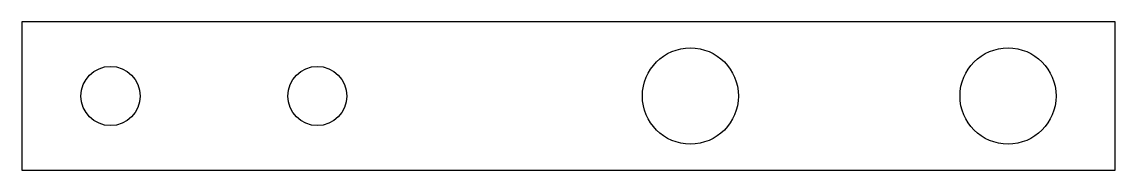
# Model space of a CAD drawing. Header units: millimetres. Extents: x -37 to 37, y -5 to 5.
import ezdxf

# ---------------------------------------------------------------- set-up
doc = ezdxf.new("R2010")
doc.units = ezdxf.units.MM
doc.layers.add('Sketch', color=7, linetype='CONTINUOUS')

msp = doc.modelspace()

# ---------------------------------------------------------------- linework, layer by layer
at = {"layer": 'Sketch'}
for p, q in [((37, 5), (-37, 5)), ((-37, 5), (-37, -5)), ((37, -5), (37, 5)), ((-37, -5), (37, -5))]:
    msp.add_line(p, q, dxfattribs=at)
for centre, radius in [((8.25, 0), 3.25), ((29.75, 0), 3.25), ((-31, 0), 2), ((-17, 0), 2)]:
    msp.add_circle(centre, radius, dxfattribs=at)

doc.saveas('drawing.dxf')
